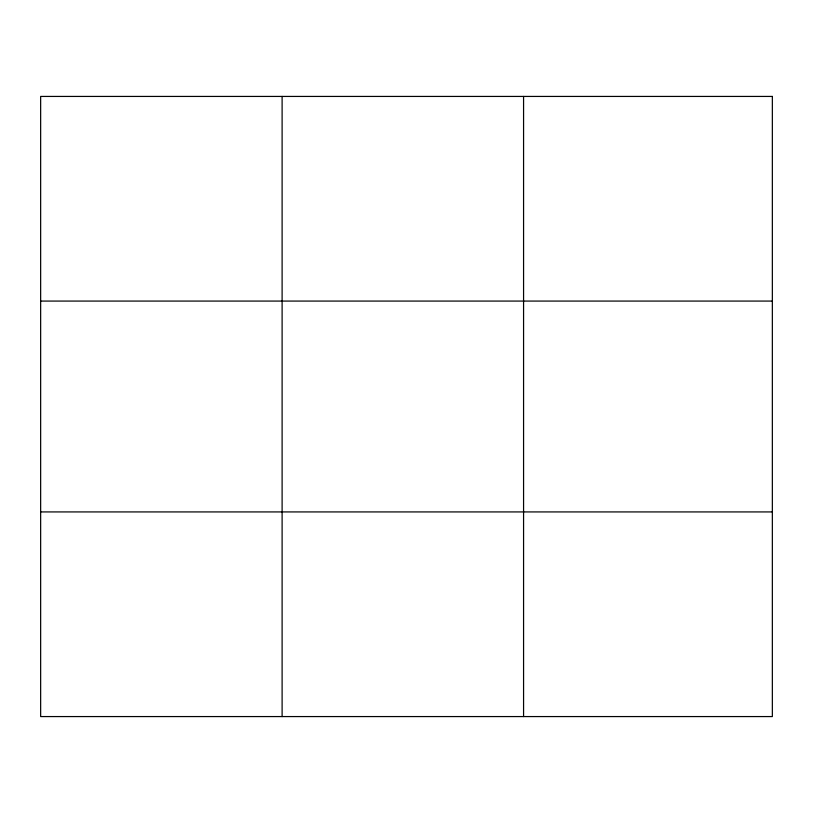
<?xml version="1.0" encoding="UTF-8"?>
<svg xmlns="http://www.w3.org/2000/svg" width="813" height="813" viewBox="0 0 813 813"><rect width="100%" height="100%" fill="white"/><g stroke="black" fill="none" stroke-linecap="round" stroke-linejoin="round"><path stroke-width="1.22" d="M282.111 716.568L282.111 96.432M523.572 716.568L523.572 96.432M40.65 301.074L772.35 301.074M40.65 511.926L772.35 511.926M772.35 96.432L772.35 716.568L40.65 716.568L40.65 96.432L772.35 96.432"/></g></svg>
